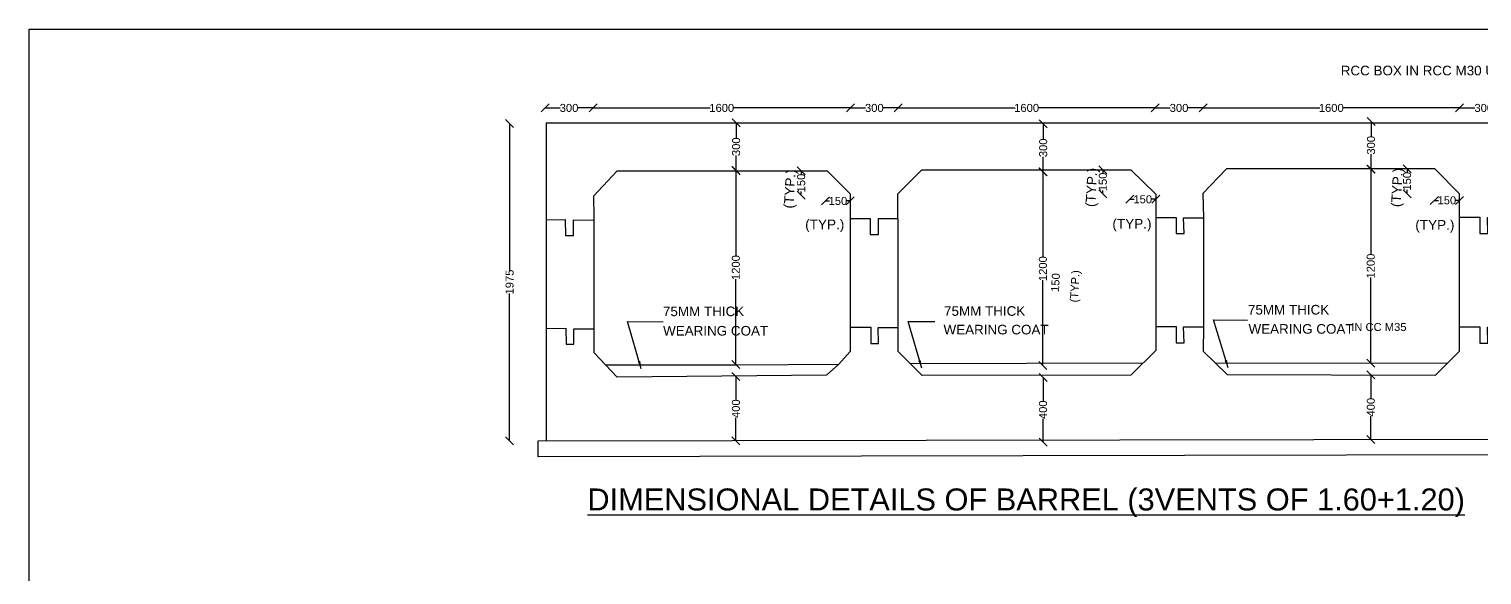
# Model space of a CAD drawing. Header units: millimetres. Extents: x 5124 to 3052219, y 2311 to 45584001.
# Drawn here: x 3038013 to 3047090, y 45580590 to 45584001 of the extents above; entities that cross this region are included whole.
import ezdxf

# ---------------------------------------------------------------- set-up
doc = ezdxf.new("R2010")
doc.units = ezdxf.units.MM
doc.header["$MEASUREMENT"] = 0
doc.layers.add('DIMENSION', color=7, linetype='Continuous')
doc.layers.add('TEXT', color=7, linetype='Continuous')
doc.styles.get("Standard").update_dxf_attribs({"font": 'arial.ttf', "height": 50})
doc.dimstyles.get("Standard").update_dxf_attribs({"dimtxt": 50, "dimasz": 50, "dimexe": 0.18, "dimexo": 0.0625, "dimgap": 0.09, "dimtad": 0, "dimdec": 0, "dimzin": 0, "dimdsep": 46, "dimtxsty": 'Standard', "dimblk": 'OBLIQUE', "dimcen": 0.09, "dimse1": 1, "dimse2": 1, "dimadec": 0, "dimazin": 0, "dimtfac": 1, "dimtdec": 0, "dimtofl": 0, "dimtmove": 0, "dimatfit": 3, "dimfxl": 1, "dimtolj": 1, "dimtzin": 0, "dimarcsym": 0})

# ---------------------------------------------------------------- blocks, each defined once
blk = doc.blocks.new('_Oblique')
at = {"color": 0, "linetype": 'ByBlock', "lineweight": -2}
blk.add_line((-0.5, -0.5), (0.5, 0.5), dxfattribs=at)
blk = doc.blocks.new('*D19')
at = {"layer": 'Defpoints', "color": 0, "transparency": 16777216}
for p in [(3041015.5, 45583411.6), (3041026.6, 45583411.6), (3041027.2, 45581428.8)]:
    blk.add_point(p, dxfattribs=at)
at = {"layer": 'DIMENSION', "color": 0, "lineweight": -2, "transparency": 16777216}
for p, q in [((3041015.5, 45583411.6), (3041015.5, 45582492.8)), ((3041015.5, 45581428.8), (3041015.5, 45582347.7))]:
    blk.add_line(p, q, dxfattribs=at)
at = {"layer": 'DIMENSION', "color": 0, "lineweight": -2, "transparency": 16777216, "xscale": 50, "yscale": 50, "zscale": 50}
for p, rotation in [((3041015.5, 45583411.6), 90), ((3041015.5, 45581428.8), 270)]:
    blk.add_blockref('_Oblique', p, dxfattribs=dict(at, rotation=rotation))
at = {"layer": 'DIMENSION', "color": 0, "transparency": 16777216, "insert": (3041015.5, 45582420.2), "char_height": 50, "attachment_point": 5, "rotation": 90}
blk.add_mtext('\\A1;1975', dxfattribs=at)
blk = doc.blocks.new('*D20')
at = {"layer": 'Defpoints', "color": 0, "transparency": 16777216}
for p in [(3041237.1, 45583513.1), (3041536.4, 45583508.2), (3041536.4, 45583508.2)]:
    blk.add_point(p, dxfattribs=at)
at = {"layer": 'DIMENSION', "color": 0, "lineweight": -2, "transparency": 16777216}
for p, q in [((3041237.1, 45583508.2), (3041331.5, 45583508.2)), ((3041536.4, 45583508.2), (3041442, 45583508.2))]:
    blk.add_line(p, q, dxfattribs=at)
at = {"layer": 'DIMENSION', "color": 0, "lineweight": -2, "transparency": 16777216, "xscale": 50, "yscale": 50, "zscale": 50, "rotation": 180}
blk.add_blockref('_Oblique', (3041237.1, 45583508.2), dxfattribs=at)
at = {"layer": 'DIMENSION', "color": 0, "lineweight": -2, "transparency": 16777216, "xscale": 50, "yscale": 50, "zscale": 50}
blk.add_blockref('_Oblique', (3041536.4, 45583508.2), dxfattribs=at)
at = {"layer": 'DIMENSION', "color": 0, "transparency": 16777216, "insert": (3041386.7, 45583508.2), "char_height": 50, "attachment_point": 5}
blk.add_mtext('\\A1;300', dxfattribs=at)
blk = doc.blocks.new('*D21')
at = {"layer": 'Defpoints', "color": 0, "transparency": 16777216}
for p in [(3041536.4, 45583524.2), (3043144.9, 45583508.2), (3043144.9, 45583508.2)]:
    blk.add_point(p, dxfattribs=at)
at = {"layer": 'DIMENSION', "color": 0, "lineweight": -2, "transparency": 16777216}
for p, q in [((3041536.4, 45583508.2), (3042268.3, 45583508.2)), ((3043144.9, 45583508.2), (3042412.9, 45583508.2))]:
    blk.add_line(p, q, dxfattribs=at)
at = {"layer": 'DIMENSION', "color": 0, "lineweight": -2, "transparency": 16777216, "xscale": 50, "yscale": 50, "zscale": 50, "rotation": 180}
blk.add_blockref('_Oblique', (3041536.4, 45583508.2), dxfattribs=at)
at = {"layer": 'DIMENSION', "color": 0, "lineweight": -2, "transparency": 16777216, "xscale": 50, "yscale": 50, "zscale": 50}
blk.add_blockref('_Oblique', (3043144.9, 45583508.2), dxfattribs=at)
at = {"layer": 'DIMENSION', "color": 0, "transparency": 16777216, "insert": (3042340.6, 45583508.2), "char_height": 50, "attachment_point": 5}
blk.add_mtext('\\A1;1600', dxfattribs=at)
blk = doc.blocks.new('*D22')
at = {"layer": 'Defpoints', "color": 0, "transparency": 16777216}
for p in [(3043144.9, 45583508.2), (3043442.9, 45583508.2), (3043442.9, 45583508.2)]:
    blk.add_point(p, dxfattribs=at)
at = {"layer": 'DIMENSION', "color": 0, "lineweight": -2, "transparency": 16777216}
for p, q in [((3043144.9, 45583508.2), (3043238.7, 45583508.2)), ((3043442.9, 45583508.2), (3043349.1, 45583508.2))]:
    blk.add_line(p, q, dxfattribs=at)
at = {"layer": 'DIMENSION', "color": 0, "lineweight": -2, "transparency": 16777216, "xscale": 50, "yscale": 50, "zscale": 50, "rotation": 180}
blk.add_blockref('_Oblique', (3043144.9, 45583508.2), dxfattribs=at)
at = {"layer": 'DIMENSION', "color": 0, "lineweight": -2, "transparency": 16777216, "xscale": 50, "yscale": 50, "zscale": 50}
blk.add_blockref('_Oblique', (3043442.9, 45583508.2), dxfattribs=at)
at = {"layer": 'DIMENSION', "color": 0, "transparency": 16777216, "insert": (3043293.9, 45583508.2), "char_height": 50, "attachment_point": 5}
blk.add_mtext('\\A1;300', dxfattribs=at)
blk = doc.blocks.new('*D23')
at = {"layer": 'Defpoints', "color": 0, "transparency": 16777216}
for p in [(3043442.9, 45583516), (3045047.8, 45583538.6), (3045047.8, 45583508.2)]:
    blk.add_point(p, dxfattribs=at)
at = {"layer": 'DIMENSION', "color": 0, "lineweight": -2, "transparency": 16777216}
for p, q in [((3043442.9, 45583508.2), (3044173, 45583508.2)), ((3045047.8, 45583508.2), (3044317.7, 45583508.2))]:
    blk.add_line(p, q, dxfattribs=at)
at = {"layer": 'DIMENSION', "color": 0, "lineweight": -2, "transparency": 16777216, "xscale": 50, "yscale": 50, "zscale": 50, "rotation": 180}
blk.add_blockref('_Oblique', (3043442.9, 45583508.2), dxfattribs=at)
at = {"layer": 'DIMENSION', "color": 0, "lineweight": -2, "transparency": 16777216, "xscale": 50, "yscale": 50, "zscale": 50}
blk.add_blockref('_Oblique', (3045047.8, 45583508.2), dxfattribs=at)
at = {"layer": 'DIMENSION', "color": 0, "transparency": 16777216, "insert": (3044245.4, 45583508.2), "char_height": 50, "attachment_point": 5}
blk.add_mtext('\\A1;1600', dxfattribs=at)
blk = doc.blocks.new('*D24')
at = {"layer": 'Defpoints', "color": 0, "transparency": 16777216}
for p in [(3045047.8, 45583538.6), (3045347.5, 45583532), (3045347.5, 45583508.2)]:
    blk.add_point(p, dxfattribs=at)
at = {"layer": 'DIMENSION', "color": 0, "lineweight": -2, "transparency": 16777216}
for p, q in [((3045047.8, 45583508.2), (3045142.4, 45583508.2)), ((3045347.5, 45583508.2), (3045252.9, 45583508.2))]:
    blk.add_line(p, q, dxfattribs=at)
at = {"layer": 'DIMENSION', "color": 0, "lineweight": -2, "transparency": 16777216, "xscale": 50, "yscale": 50, "zscale": 50, "rotation": 180}
blk.add_blockref('_Oblique', (3045047.8, 45583508.2), dxfattribs=at)
at = {"layer": 'DIMENSION', "color": 0, "lineweight": -2, "transparency": 16777216, "xscale": 50, "yscale": 50, "zscale": 50}
blk.add_blockref('_Oblique', (3045347.5, 45583508.2), dxfattribs=at)
at = {"layer": 'DIMENSION', "color": 0, "transparency": 16777216, "insert": (3045197.6, 45583508.2), "char_height": 50, "attachment_point": 5}
blk.add_mtext('\\A1;300', dxfattribs=at)
blk = doc.blocks.new('*D25')
at = {"layer": 'Defpoints', "color": 0, "transparency": 16777216}
for p in [(3045347.5, 45583508.2), (3046949.6, 45583527.4), (3046949.6, 45583508.2)]:
    blk.add_point(p, dxfattribs=at)
at = {"layer": 'DIMENSION', "color": 0, "lineweight": -2, "transparency": 16777216}
for p, q in [((3045347.5, 45583508.2), (3046076.2, 45583508.2)), ((3046949.6, 45583508.2), (3046220.8, 45583508.2))]:
    blk.add_line(p, q, dxfattribs=at)
at = {"layer": 'DIMENSION', "color": 0, "lineweight": -2, "transparency": 16777216, "xscale": 50, "yscale": 50, "zscale": 50, "rotation": 180}
blk.add_blockref('_Oblique', (3045347.5, 45583508.2), dxfattribs=at)
at = {"layer": 'DIMENSION', "color": 0, "lineweight": -2, "transparency": 16777216, "xscale": 50, "yscale": 50, "zscale": 50}
blk.add_blockref('_Oblique', (3046949.6, 45583508.2), dxfattribs=at)
at = {"layer": 'DIMENSION', "color": 0, "transparency": 16777216, "insert": (3046148.5, 45583508.2), "char_height": 50, "attachment_point": 5}
blk.add_mtext('\\A1;1600', dxfattribs=at)
blk = doc.blocks.new('*D26')
at = {"layer": 'Defpoints', "color": 0, "transparency": 16777216}
for p in [(3046949.6, 45583508.2), (3047253.2, 45583548.3), (3047253.2, 45583508.2)]:
    blk.add_point(p, dxfattribs=at)
at = {"layer": 'DIMENSION', "color": 0, "lineweight": -2, "transparency": 16777216}
for p, q in [((3046949.6, 45583508.2), (3047046.1, 45583508.2)), ((3047253.2, 45583508.2), (3047156.6, 45583508.2))]:
    blk.add_line(p, q, dxfattribs=at)
at = {"layer": 'DIMENSION', "color": 0, "lineweight": -2, "transparency": 16777216, "xscale": 50, "yscale": 50, "zscale": 50, "rotation": 180}
blk.add_blockref('_Oblique', (3046949.6, 45583508.2), dxfattribs=at)
at = {"layer": 'DIMENSION', "color": 0, "lineweight": -2, "transparency": 16777216, "xscale": 50, "yscale": 50, "zscale": 50}
blk.add_blockref('_Oblique', (3047253.2, 45583508.2), dxfattribs=at)
at = {"layer": 'DIMENSION', "color": 0, "transparency": 16777216, "insert": (3047101.4, 45583508.2), "char_height": 50, "attachment_point": 5}
blk.add_mtext('\\A1;300', dxfattribs=at)
blk = doc.blocks.new('*D27')
at = {"layer": 'Defpoints', "color": 0, "transparency": 16777216}
for p in [(3046394.8, 45583424.2), (3046388.2, 45583125.9), (3046397, 45583125.9)]:
    blk.add_point(p, dxfattribs=at)
at = {"layer": 'DIMENSION', "color": 0, "lineweight": -2, "transparency": 16777216}
for p, q in [((3046397, 45583424.2), (3046397, 45583330.3)), ((3046397, 45583125.9), (3046397, 45583219.8))]:
    blk.add_line(p, q, dxfattribs=at)
at = {"layer": 'DIMENSION', "color": 0, "lineweight": -2, "transparency": 16777216, "xscale": 50, "yscale": 50, "zscale": 50}
for p, rotation in [((3046397, 45583424.2), 90), ((3046397, 45583125.9), 270)]:
    blk.add_blockref('_Oblique', p, dxfattribs=dict(at, rotation=rotation))
at = {"layer": 'DIMENSION', "color": 0, "transparency": 16777216, "insert": (3046397, 45583275), "char_height": 50, "attachment_point": 5, "rotation": 90}
blk.add_mtext('\\A1;300', dxfattribs=at)
blk = doc.blocks.new('*D28')
at = {"layer": 'Defpoints', "color": 0, "transparency": 16777216}
for p in [(3046397, 45583125.9), (3046395.3, 45581914.1), (3046395.3, 45581914.1)]:
    blk.add_point(p, dxfattribs=at)
at = {"layer": 'DIMENSION', "color": 0, "lineweight": -2, "transparency": 16777216}
for p, q in [((3046395.3, 45583125.9), (3046395.3, 45582592.3)), ((3046395.3, 45581914.1), (3046395.3, 45582447.7))]:
    blk.add_line(p, q, dxfattribs=at)
at = {"layer": 'DIMENSION', "color": 0, "lineweight": -2, "transparency": 16777216, "xscale": 50, "yscale": 50, "zscale": 50}
for p, rotation in [((3046395.3, 45583125.9), 90), ((3046395.3, 45581914.1), 270)]:
    blk.add_blockref('_Oblique', p, dxfattribs=dict(at, rotation=rotation))
at = {"layer": 'DIMENSION', "color": 0, "transparency": 16777216, "insert": (3046395.3, 45582520), "char_height": 50, "attachment_point": 5, "rotation": 90}
blk.add_mtext('\\A1;1200', dxfattribs=at)
blk = doc.blocks.new('*D29')
at = {"layer": 'Defpoints', "color": 0, "transparency": 16777216}
for p in [(3046395.1, 45581839.7), (3046395.8, 45581436.3), (3046395.8, 45581436.3)]:
    blk.add_point(p, dxfattribs=at)
at = {"layer": 'DIMENSION', "color": 0, "lineweight": -2, "transparency": 16777216}
for p, q in [((3046395.8, 45581839.7), (3046395.8, 45581694.3)), ((3046395.8, 45581436.3), (3046395.8, 45581581.8))]:
    blk.add_line(p, q, dxfattribs=at)
at = {"layer": 'DIMENSION', "color": 0, "lineweight": -2, "transparency": 16777216, "xscale": 50, "yscale": 50, "zscale": 50}
for p, rotation in [((3046395.8, 45581839.7), 90), ((3046395.8, 45581436.3), 270)]:
    blk.add_blockref('_Oblique', p, dxfattribs=dict(at, rotation=rotation))
at = {"layer": 'DIMENSION', "color": 0, "transparency": 16777216, "insert": (3046395.8, 45581638), "char_height": 50, "attachment_point": 5, "rotation": 90}
blk.add_mtext('\\A1;400', dxfattribs=at)
blk = doc.blocks.new('*D33')
at = {"layer": 'Defpoints', "color": 0, "transparency": 16777216}
for p in [(3044346.8, 45583408.1), (3044340.2, 45583109.9), (3044349, 45583109.9)]:
    blk.add_point(p, dxfattribs=at)
at = {"layer": 'DIMENSION', "color": 0, "lineweight": -2, "transparency": 16777216}
for p, q in [((3044349, 45583408.1), (3044349, 45583314.2)), ((3044349, 45583109.9), (3044349, 45583203.8))]:
    blk.add_line(p, q, dxfattribs=at)
at = {"layer": 'DIMENSION', "color": 0, "lineweight": -2, "transparency": 16777216, "xscale": 50, "yscale": 50, "zscale": 50}
for p, rotation in [((3044349, 45583408.1), 90), ((3044349, 45583109.9), 270)]:
    blk.add_blockref('_Oblique', p, dxfattribs=dict(at, rotation=rotation))
at = {"layer": 'DIMENSION', "color": 0, "transparency": 16777216, "insert": (3044349, 45583259), "char_height": 50, "attachment_point": 5, "rotation": 90}
blk.add_mtext('\\A1;300', dxfattribs=at)
blk = doc.blocks.new('*D34')
at = {"layer": 'Defpoints', "color": 0, "transparency": 16777216}
for p in [(3044349, 45583109.9), (3044347.3, 45581898.1), (3044347.3, 45581898.1)]:
    blk.add_point(p, dxfattribs=at)
at = {"layer": 'DIMENSION', "color": 0, "lineweight": -2, "transparency": 16777216}
for p, q in [((3044347.3, 45583109.9), (3044347.3, 45582576.3)), ((3044347.3, 45581898.1), (3044347.3, 45582431.7))]:
    blk.add_line(p, q, dxfattribs=at)
at = {"layer": 'DIMENSION', "color": 0, "lineweight": -2, "transparency": 16777216, "xscale": 50, "yscale": 50, "zscale": 50}
for p, rotation in [((3044347.3, 45583109.9), 90), ((3044347.3, 45581898.1), 270)]:
    blk.add_blockref('_Oblique', p, dxfattribs=dict(at, rotation=rotation))
at = {"layer": 'DIMENSION', "color": 0, "transparency": 16777216, "insert": (3044347.3, 45582504), "char_height": 50, "attachment_point": 5, "rotation": 90}
blk.add_mtext('\\A1;1200', dxfattribs=at)
blk = doc.blocks.new('*D35')
at = {"layer": 'Defpoints', "color": 0, "transparency": 16777216}
for p in [(3044347.1, 45581823.7), (3044347.8, 45581420.3), (3044347.8, 45581420.3)]:
    blk.add_point(p, dxfattribs=at)
at = {"layer": 'DIMENSION', "color": 0, "lineweight": -2, "transparency": 16777216}
for p, q in [((3044347.8, 45581823.7), (3044347.8, 45581678.2)), ((3044347.8, 45581420.3), (3044347.8, 45581565.8))]:
    blk.add_line(p, q, dxfattribs=at)
at = {"layer": 'DIMENSION', "color": 0, "lineweight": -2, "transparency": 16777216, "xscale": 50, "yscale": 50, "zscale": 50}
for p, rotation in [((3044347.8, 45581823.7), 90), ((3044347.8, 45581420.3), 270)]:
    blk.add_blockref('_Oblique', p, dxfattribs=dict(at, rotation=rotation))
at = {"layer": 'DIMENSION', "color": 0, "transparency": 16777216, "insert": (3044347.8, 45581622), "char_height": 50, "attachment_point": 5, "rotation": 90}
blk.add_mtext('\\A1;400', dxfattribs=at)
blk = doc.blocks.new('*D36')
at = {"layer": 'Defpoints', "color": 0, "transparency": 16777216}
for p in [(3042428.3, 45583414.9), (3042421.7, 45583116.6), (3042430.5, 45583116.6)]:
    blk.add_point(p, dxfattribs=at)
at = {"layer": 'DIMENSION', "color": 0, "lineweight": -2, "transparency": 16777216}
for p, q in [((3042430.5, 45583414.9), (3042430.5, 45583321)), ((3042430.5, 45583116.6), (3042430.5, 45583210.5))]:
    blk.add_line(p, q, dxfattribs=at)
at = {"layer": 'DIMENSION', "color": 0, "lineweight": -2, "transparency": 16777216, "xscale": 50, "yscale": 50, "zscale": 50}
for p, rotation in [((3042430.5, 45583414.9), 90), ((3042430.5, 45583116.6), 270)]:
    blk.add_blockref('_Oblique', p, dxfattribs=dict(at, rotation=rotation))
at = {"layer": 'DIMENSION', "color": 0, "transparency": 16777216, "insert": (3042430.5, 45583265.8), "char_height": 50, "attachment_point": 5, "rotation": 90}
blk.add_mtext('\\A1;300', dxfattribs=at)
blk = doc.blocks.new('*D37')
at = {"layer": 'Defpoints', "color": 0, "transparency": 16777216}
for p in [(3042430.5, 45583116.6), (3042428.8, 45581904.9), (3042428.8, 45581904.9)]:
    blk.add_point(p, dxfattribs=at)
at = {"layer": 'DIMENSION', "color": 0, "lineweight": -2, "transparency": 16777216}
for p, q in [((3042428.8, 45583116.6), (3042428.8, 45582583.1)), ((3042428.8, 45581904.9), (3042428.8, 45582438.4))]:
    blk.add_line(p, q, dxfattribs=at)
at = {"layer": 'DIMENSION', "color": 0, "lineweight": -2, "transparency": 16777216, "xscale": 50, "yscale": 50, "zscale": 50}
for p, rotation in [((3042428.8, 45583116.6), 90), ((3042428.8, 45581904.9), 270)]:
    blk.add_blockref('_Oblique', p, dxfattribs=dict(at, rotation=rotation))
at = {"layer": 'DIMENSION', "color": 0, "transparency": 16777216, "insert": (3042428.8, 45582510.7), "char_height": 50, "attachment_point": 5, "rotation": 90}
blk.add_mtext('\\A1;1200', dxfattribs=at)
blk = doc.blocks.new('*D38')
at = {"layer": 'Defpoints', "color": 0, "transparency": 16777216}
for p in [(3042428.6, 45581830.5), (3042429.3, 45581427), (3042429.3, 45581427)]:
    blk.add_point(p, dxfattribs=at)
at = {"layer": 'DIMENSION', "color": 0, "lineweight": -2, "transparency": 16777216}
for p, q in [((3042429.3, 45581830.5), (3042429.3, 45581685)), ((3042429.3, 45581427), (3042429.3, 45581572.5))]:
    blk.add_line(p, q, dxfattribs=at)
at = {"layer": 'DIMENSION', "color": 0, "lineweight": -2, "transparency": 16777216, "xscale": 50, "yscale": 50, "zscale": 50}
for p, rotation in [((3042429.3, 45581830.5), 90), ((3042429.3, 45581427), 270)]:
    blk.add_blockref('_Oblique', p, dxfattribs=dict(at, rotation=rotation))
at = {"layer": 'DIMENSION', "color": 0, "transparency": 16777216, "insert": (3042429.3, 45581628.7), "char_height": 50, "attachment_point": 5, "rotation": 90}
blk.add_mtext('\\A1;400', dxfattribs=at)
blk = doc.blocks.new('*D39')
at = {"layer": 'Defpoints', "color": 0, "transparency": 16777216}
for p in [(3042815.4, 45583114.8), (3042815.4, 45582963.1), (3042837.2, 45582963.1)]:
    blk.add_point(p, dxfattribs=at)
at = {"layer": 'TEXT', "color": 0, "lineweight": -2, "transparency": 16777216}
for p, q in [((3042837.2, 45583114.8), (3042837.2, 45583091.8)), ((3042837.2, 45582963.1), (3042837.2, 45582986.1))]:
    blk.add_line(p, q, dxfattribs=at)
at = {"layer": 'TEXT', "color": 0, "lineweight": -2, "transparency": 16777216, "xscale": 50, "yscale": 50, "zscale": 50}
for p, rotation in [((3042837.2, 45583114.8), 90), ((3042837.2, 45582963.1), 270)]:
    blk.add_blockref('_Oblique', p, dxfattribs=dict(at, rotation=rotation))
at = {"layer": 'TEXT', "color": 0, "transparency": 16777216, "insert": (3042837.2, 45583039), "char_height": 50, "attachment_point": 5, "rotation": 90}
blk.add_mtext('\\A1;150', dxfattribs=at)
blk = doc.blocks.new('*D40')
at = {"layer": 'Defpoints', "color": 0, "transparency": 16777216}
for p in [(3042989.6, 45582926.9), (3042989.6, 45582925.7), (3043143.2, 45582925.7)]:
    blk.add_point(p, dxfattribs=at)
at = {"layer": 'TEXT', "color": 0, "lineweight": -2, "transparency": 16777216}
for p, q in [((3042989.6, 45582926.9), (3043013.5, 45582926.9)), ((3043143.2, 45582926.9), (3043119.3, 45582926.9))]:
    blk.add_line(p, q, dxfattribs=at)
at = {"layer": 'TEXT', "color": 0, "lineweight": -2, "transparency": 16777216, "xscale": 50, "yscale": 50, "zscale": 50, "rotation": 180}
blk.add_blockref('_Oblique', (3042989.6, 45582926.9), dxfattribs=at)
at = {"layer": 'TEXT', "color": 0, "lineweight": -2, "transparency": 16777216, "xscale": 50, "yscale": 50, "zscale": 50}
blk.add_blockref('_Oblique', (3043143.2, 45582926.9), dxfattribs=at)
at = {"layer": 'TEXT', "color": 0, "transparency": 16777216, "insert": (3043066.4, 45582926.9), "char_height": 50, "attachment_point": 5}
blk.add_mtext('\\A1;150', dxfattribs=at)
blk = doc.blocks.new('*D41')
at = {"layer": 'Defpoints', "color": 0, "transparency": 16777216}
for p in [(3044722.6, 45583120.7), (3044721.6, 45582971), (3044722.6, 45582971)]:
    blk.add_point(p, dxfattribs=at)
at = {"layer": 'TEXT', "color": 0, "lineweight": -2, "transparency": 16777216}
for p, q in [((3044721.6, 45583120.7), (3044721.6, 45583098.7)), ((3044721.6, 45582971), (3044721.6, 45582992.9))]:
    blk.add_line(p, q, dxfattribs=at)
at = {"layer": 'TEXT', "color": 0, "lineweight": -2, "transparency": 16777216, "xscale": 50, "yscale": 50, "zscale": 50}
for p, rotation in [((3044721.6, 45583120.7), 90), ((3044721.6, 45582971), 270)]:
    blk.add_blockref('_Oblique', p, dxfattribs=dict(at, rotation=rotation))
at = {"layer": 'TEXT', "color": 0, "transparency": 16777216, "insert": (3044721.6, 45583045.8), "char_height": 50, "attachment_point": 5, "rotation": 90}
blk.add_mtext('\\A1;150', dxfattribs=at)
blk = doc.blocks.new('*D42')
at = {"layer": 'Defpoints', "color": 0, "transparency": 16777216}
for p in [(3044889.3, 45582937.2), (3044889.3, 45582931.8), (3045051.9, 45582931.8)]:
    blk.add_point(p, dxfattribs=at)
at = {"layer": 'TEXT', "color": 0, "lineweight": -2, "transparency": 16777216}
for p, q in [((3044889.3, 45582937.2), (3044917.7, 45582937.2)), ((3045051.9, 45582937.2), (3045023.5, 45582937.2))]:
    blk.add_line(p, q, dxfattribs=at)
at = {"layer": 'TEXT', "color": 0, "lineweight": -2, "transparency": 16777216, "xscale": 50, "yscale": 50, "zscale": 50, "rotation": 180}
blk.add_blockref('_Oblique', (3044889.3, 45582937.2), dxfattribs=at)
at = {"layer": 'TEXT', "color": 0, "lineweight": -2, "transparency": 16777216, "xscale": 50, "yscale": 50, "zscale": 50}
blk.add_blockref('_Oblique', (3045051.9, 45582937.2), dxfattribs=at)
at = {"layer": 'TEXT', "color": 0, "transparency": 16777216, "insert": (3044970.6, 45582937.2), "char_height": 50, "attachment_point": 5}
blk.add_mtext('\\A1;150', dxfattribs=at)
blk = doc.blocks.new('*D43')
at = {"layer": 'Defpoints', "color": 0, "transparency": 16777216}
for p in [(3046622.2, 45583128.1), (3046622.2, 45582971.8), (3046622.2, 45582971.8)]:
    blk.add_point(p, dxfattribs=at)
at = {"layer": 'TEXT', "color": 0, "lineweight": -2, "transparency": 16777216}
for p, q in [((3046622.2, 45583128.1), (3046622.2, 45583102.9)), ((3046622.2, 45582971.8), (3046622.2, 45582997.1))]:
    blk.add_line(p, q, dxfattribs=at)
at = {"layer": 'TEXT', "color": 0, "lineweight": -2, "transparency": 16777216, "xscale": 50, "yscale": 50, "zscale": 50}
for p, rotation in [((3046622.2, 45583128.1), 90), ((3046622.2, 45582971.8), 270)]:
    blk.add_blockref('_Oblique', p, dxfattribs=dict(at, rotation=rotation))
at = {"layer": 'TEXT', "color": 0, "transparency": 16777216, "insert": (3046622.2, 45583050), "char_height": 50, "attachment_point": 5, "rotation": 90}
blk.add_mtext('\\A1;150', dxfattribs=at)
blk = doc.blocks.new('*D44')
at = {"layer": 'Defpoints', "color": 0, "transparency": 16777216}
for p in [(3046792.4, 45582931.1), (3046792.4, 45582930.8), (3046949.3, 45582931.1)]:
    blk.add_point(p, dxfattribs=at)
at = {"layer": 'TEXT', "color": 0, "lineweight": -2, "transparency": 16777216}
for p, q in [((3046792.4, 45582930.8), (3046818, 45582930.8)), ((3046949.3, 45582930.8), (3046923.7, 45582930.8))]:
    blk.add_line(p, q, dxfattribs=at)
at = {"layer": 'TEXT', "color": 0, "lineweight": -2, "transparency": 16777216, "xscale": 50, "yscale": 50, "zscale": 50, "rotation": 180}
blk.add_blockref('_Oblique', (3046792.4, 45582930.8), dxfattribs=at)
at = {"layer": 'TEXT', "color": 0, "lineweight": -2, "transparency": 16777216, "xscale": 50, "yscale": 50, "zscale": 50}
blk.add_blockref('_Oblique', (3046949.3, 45582930.8), dxfattribs=at)
at = {"layer": 'TEXT', "color": 0, "transparency": 16777216, "insert": (3046870.8, 45582930.8), "char_height": 50, "attachment_point": 5}
blk.add_mtext('\\A1;150', dxfattribs=at)

msp = doc.modelspace()

# ---------------------------------------------------------------- linework, layer by layer
at = {"layer": 'Defpoints'}
for points in [[(3041242.3, 45583414.8), (3042438.9, 45583414.8), (3044334.6, 45583414.8), (3046389.2, 45583414.8), (3047252.3, 45583414.8), (3047252.3, 45581341.2), (3041194.1, 45581327.6), (3041194.1, 45581427.2), (3047252.3, 45581437.8)], [(3041245.6, 45581427.3), (3041245.6, 45583414.8)], [(3041541.6, 45582959.4), (3041688.2, 45583114.6), (3042815.4, 45583114.8), (3042999.6, 45583114.8), (3043143.2, 45582971.2), (3043143.2, 45582137.3), (3043143.7, 45581986.2), (3043071.2, 45581907.8), (3042996, 45581837.6), (3041688.2, 45581826.7), (3041542.8, 45581977.4), (3041542.8, 45582821.4), (3041541.6, 45582959.4)], [(3043143.2, 45582816.8), (3043267.4, 45582816.8), (3043267.4, 45582716.9), (3043319.7, 45582716.9), (3043319.7, 45582817), (3043441.3, 45582817), (3043441.3, 45582970.9), (3043590.6, 45583120.7), (3044338, 45583120.7), (3044896, 45583120.7), (3045051.9, 45582968.8), (3045051.9, 45581992.9), (3044896.1, 45581838.6), (3043592.7, 45581836.2), (3043443, 45581987.1), (3043443, 45582817)], [(3045350.9, 45582140), (3045349.1, 45581988.7), (3045499, 45581842.2), (3046800.1, 45581838.6), (3046949.1, 45581988.3), (3046949.1, 45582139.9), (3046949.3, 45582824.9), (3046949.3, 45582971.4), (3046796.3, 45583128.1), (3045494.7, 45583128.1), (3045345.6, 45582974.5), (3045350.9, 45582822.2), (3045350.9, 45582140)], [(3041245.6, 45582809.3), (3041245.6, 45582809.3), (3041362.7, 45582811.1), (3041364.7, 45582711.6), (3041414, 45582710.6), (3041414, 45582808), (3041542.8, 45582807.9)], [(3045051.1, 45582824), (3045179.3, 45582824), (3045179.3, 45582722.6), (3045228.7, 45582722.6), (3045225.7, 45582822.2), (3045350.9, 45582822.2)], [(3046949.3, 45582824.9), (3047077.5, 45582824.9), (3047077.5, 45582723.6), (3047126.9, 45582723.6), (3047123.8, 45582823.1), (3047249.1, 45582823.1)], [(3043143.2, 45582137.3), (3043271.5, 45582137.3), (3043271.5, 45582036), (3043320.8, 45582036), (3043317.8, 45582135.5), (3043443, 45582135.5)], [(3045051.1, 45582141.7), (3045179.3, 45582141.7), (3045179.3, 45582040.4), (3045228.7, 45582040.4), (3045225.7, 45582140), (3045350.9, 45582140)], [(3046949.3, 45582139.9), (3047077.5, 45582139.9), (3047077.5, 45582038.5), (3047126.9, 45582038.5), (3047123.8, 45582138.1), (3047249.1, 45582138.1)], [(3041248.9, 45582129.7), (3041248.9, 45582129.7), (3041365.9, 45582131.5), (3041367.9, 45582032), (3041417.2, 45582031), (3041417.2, 45582128.4), (3041546, 45582128.3)], [(3041615.5, 45581902), (3041615.5, 45581902), (3042441.4, 45581902), (3043071.2, 45581907.8)], [(3043517.9, 45581911.7), (3044974, 45581915.7)], [(3045424, 45581915.5), (3046874.6, 45581913.5)]]:
    msp.add_lwpolyline(points, dxfattribs=at)
at = {"layer": 'TEXT'}
msp.add_lwpolyline([(3052215.4, 45573961.3), (3038013.2, 45573961.3), (3038013.2, 45584001.4), (3052215.4, 45584001.4)], close=True, dxfattribs=at)

# ---------------------------------------------------------------- texts
for s, height, p in [('RCC BOX IN RCC M30 USING 20 MSA', 60, (3046207.7, 45583712)), ('(TYP.)', 60.56, (3042861.8, 45582750.3)), ('(TYP.)', 60.56, (3044781.2, 45582754.4)), ('(TYP.)', 60.56, (3046673.5, 45582747.3)), ('75MM THICK', 60, (3041973.5, 45582207)), ('75MM THICK', 60, (3043729.4, 45582209.1)), ('75MM THICK', 60, (3045628.1, 45582217.2)), ('WEARING COAT', 60, (3041974.1, 45582085.8)), ('WEARING COAT', 60, (3043726.2, 45582093)), ('WEARING COAT', 60, (3045631.5, 45582097.3)), ('IN CC M35', 50, (3046273.2, 45582114.4)), ('%%UDIMENSIONAL DETAILS OF BARREL (3VENTS OF 1.60+1.20)', 137.536, (3041501.2, 45580992.6))]:
    msp.add_text(s, height=height, dxfattribs=at).set_placement(p)
for s, height, p in [('(TYP.)', 60.56, (3042788.4, 45582878.6)), ('(TYP.)', 60.56, (3044673.1, 45582888)), ('(TYP.)', 60.56, (3046581.8, 45582887.4)), ('150', 50, (3044447.1, 45582357.5)), ('(TYP.)', 50, (3044565.2, 45582291.7))]:
    msp.add_text(s, height=height, rotation=86.72921, dxfattribs=at).set_placement(p)

# ---------------------------------------------------------------- dimensions: what is measured, and where the dimension line sits
at = {"layer": 'DIMENSION'}
for base, p1, p2, text, picture, middle in [((3041536.4, 45583508.2), (3041237.1, 45583513.1), (3041536.4, 45583508.2), '300', '*D20', (3041386.7, 45583508.2)), ((3043144.9, 45583508.2), (3041536.4, 45583524.2), (3043144.9, 45583508.2), '1600', '*D21', (3042340.6, 45583508.2)), ((3043442.9, 45583508.2), (3043144.9, 45583508.2), (3043442.9, 45583508.2), '300', '*D22', (3043293.9, 45583508.2)), ((3045047.8, 45583508.2), (3043442.9, 45583516), (3045047.8, 45583538.6), '1600', '*D23', (3044245.4, 45583508.2)), ((3045347.5, 45583508.2), (3045047.8, 45583538.6), (3045347.5, 45583532), '300', '*D24', (3045197.6, 45583508.2)), ((3046949.6, 45583508.2), (3045347.5, 45583508.2), (3046949.6, 45583527.4), '1600', '*D25', (3046148.5, 45583508.2)), ((3047253.2, 45583508.2), (3046949.6, 45583508.2), (3047253.2, 45583548.3), '300', '*D26', (3047101.4, 45583508.2))]:
    dim = msp.add_linear_dim(base=base, p1=p1, p2=p2, text=text, dimstyle='Standard', dxfattribs=at)
    dim.commit()
    dim.dimension.update_dxf_attribs({"geometry": picture, "text_midpoint": middle})
for base, p1, p2, text, picture, middle in [((3041015.5, 45583411.6), (3041027.2, 45581428.8), (3041026.6, 45583411.6), '1975', '*D19', (3041015.5, 45582420.2)), ((3042430.5, 45583116.6), (3042428.3, 45583414.9), (3042421.7, 45583116.6), '300', '*D36', (3042430.5, 45583265.8)), ((3044349, 45583109.9), (3044346.8, 45583408.1), (3044340.2, 45583109.9), '300', '*D33', (3044349, 45583259)), ((3046397, 45583125.9), (3046394.8, 45583424.2), (3046388.2, 45583125.9), '300', '*D27', (3046397, 45583275)), ((3042428.8, 45581904.9), (3042430.5, 45583116.6), (3042428.8, 45581904.9), '1200', '*D37', (3042428.8, 45582510.7)), ((3044347.3, 45581898.1), (3044349, 45583109.9), (3044347.3, 45581898.1), '1200', '*D34', (3044347.3, 45582504)), ((3046395.3, 45581914.1), (3046397, 45583125.9), (3046395.3, 45581914.1), '1200', '*D28', (3046395.3, 45582520)), ((3046395.8, 45581436.3), (3046395.1, 45581839.7), (3046395.8, 45581436.3), '400', '*D29', (3046395.8, 45581638)), ((3042429.3, 45581427), (3042428.6, 45581830.5), (3042429.3, 45581427), '400', '*D38', (3042429.3, 45581628.7)), ((3044347.8, 45581420.3), (3044347.1, 45581823.7), (3044347.8, 45581420.3), '400', '*D35', (3044347.8, 45581622))]:
    dim = msp.add_linear_dim(base=base, p1=p1, p2=p2, angle=90, text=text, dimstyle='Standard', dxfattribs=at)
    dim.commit()
    dim.dimension.update_dxf_attribs({"geometry": picture, "text_midpoint": middle})
at = {"layer": 'TEXT'}
for base, p1, p2, picture, middle in [((3042837.2, 45582963.1), (3042815.4, 45583114.8), (3042815.4, 45582963.1), '*D39', (3042837.2, 45583039)), ((3046622.2, 45582971.8), (3046622.2, 45583128.1), (3046622.2, 45582971.8), '*D43', (3046622.2, 45583050))]:
    dim = msp.add_linear_dim(base=base, p1=p1, p2=p2, angle=90, text='150', dimstyle='Standard', dxfattribs=at)
    dim.commit()
    dim.dimension.update_dxf_attribs({"geometry": picture, "text_midpoint": middle})
dim = msp.add_linear_dim(base=(3044721.6, 45582971), p1=(3044722.6, 45583120.7), p2=(3044722.6, 45582971), angle=90, dimstyle='Standard', dxfattribs=at)
dim.commit()
dim.dimension.update_dxf_attribs({"geometry": '*D41', "text_midpoint": (3044721.6, 45583045.8)})
for base, p1, p2, picture, middle in [((3042989.6, 45582926.9), (3043143.2, 45582925.7), (3042989.6, 45582925.7), '*D40', (3043066.4, 45582926.9)), ((3044889.3, 45582937.2), (3045051.9, 45582931.8), (3044889.3, 45582931.8), '*D42', (3044970.6, 45582937.2)), ((3046792.4, 45582930.8), (3046949.3, 45582931.1), (3046792.4, 45582931.1), '*D44', (3046870.8, 45582930.8))]:
    dim = msp.add_linear_dim(base=base, p1=p1, p2=p2, text='150', dimstyle='Standard', dxfattribs=at)
    dim.commit()
    dim.dimension.update_dxf_attribs({"geometry": picture, "text_midpoint": middle})

# ---------------------------------------------------------------- leaders
for points in [[(3041837.6, 45581877.1), (3041752.9, 45582172.6), (3041974.5, 45582171.6)], [(3043589.9, 45581882.6), (3043504.3, 45582173.9), (3043671.1, 45582174.5)], [(3045504.2, 45581883.8), (3045412.3, 45582183.4), (3045625.4, 45582182.1)]]:
    msp.add_leader(points, dimstyle='Standard', override={"dimgap": 0.09, "dimtad": 0}, dxfattribs=at)

doc.saveas('drawing.dxf')
